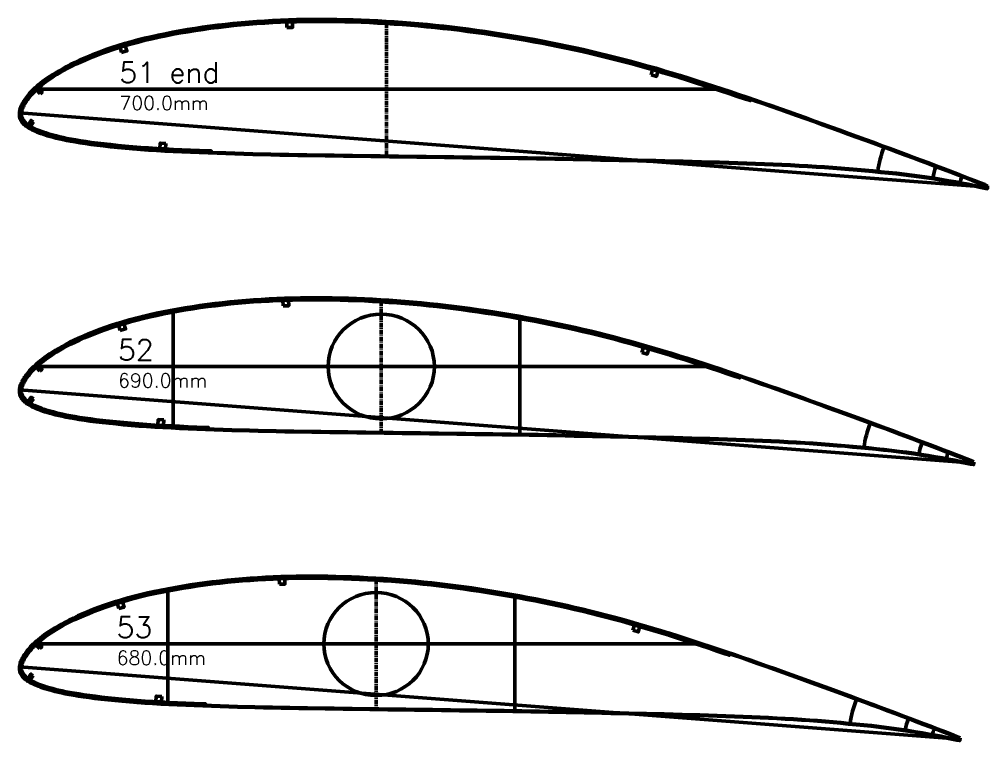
# Model space of a CAD drawing. Header units: metres. Extents: x -3 to 1074, y -15727 to -22.
# Drawn here: x -2 to 696, y -10770 to -10250 of the extents above; entities that cross this region are included whole.
import ezdxf
from ezdxf.enums import TextEntityAlignment as Align

# ---------------------------------------------------------------- set-up
doc = ezdxf.new("R2010")
doc.units = ezdxf.units.M
doc.linetypes.add('CENTER', pattern=[5.08, 3.175, -0.635, 0.635, -0.635])
for name, color, linetype, lineweight in [('FoilLayer', 7, 'Continuous', 50), ('StringerLayer', 7, 'Continuous', 50), ('SubLayer', 7, 'Continuous', 50), ('TextLayer', 7, 'Continuous', 50)]:
    doc.layers.add(name, color=color, linetype=linetype, lineweight=lineweight)
doc.styles.add('MSゴシック', font='romans')

msp = doc.modelspace()

# ---------------------------------------------------------------- linework, layer by layer
at = {"layer": 'FoilLayer'}
for points in [[(695.93, -10369.66), (693.85, -10368.81), (690.5, -10367.52), (686.87, -10366.08), (682.91, -10364.54), (678.59, -10362.89), (673.94, -10361.12), (669.02, -10359.23), (663.87, -10357.27), (658.58, -10355.25), (653.23, -10353.23), (647.84, -10351.24), (642.38, -10349.17), (636.85, -10347.08), (631.22, -10344.98), (625.5, -10342.87), (619.69, -10340.74), (613.77, -10338.57), (607.75, -10336.37), (601.66, -10334.14), (595.53, -10331.9), (589.38, -10329.66), (583.22, -10327.42), (577.07, -10325.19), (570.92, -10322.97), (564.78, -10320.76), (558.64, -10318.56), (552.53, -10316.38), (546.44, -10314.23), (540.37, -10312.09), (534.3, -10309.98), (528.24, -10307.89), (522.2, -10305.83), (516.18, -10303.79), (510.16, -10301.78), (504.14, -10299.79), (498.13, -10297.83), (492.12, -10295.89), (486.12, -10293.97), (480.16, -10292.08), (474.24, -10290.23), (468.36, -10288.44), (462.51, -10286.68), (456.67, -10284.97), (450.84, -10283.31), (445.02, -10281.68), (439.21, -10280.1), (433.4, -10278.56), (427.6, -10277.07), (421.79, -10275.61), (415.97, -10274.2), (410.14, -10272.83), (404.3, -10271.5), (398.45, -10270.2), (392.58, -10268.95), (386.71, -10267.73), (380.83, -10266.55), (374.93, -10265.42), (369.02, -10264.31), (363.08, -10263.25), (357.14, -10262.22), (351.19, -10261.22), (345.24, -10260.26), (339.29, -10259.34), (333.34, -10258.46), (327.39, -10257.62), (321.45, -10256.82), (315.52, -10256.06), (309.58, -10255.35), (303.65, -10254.67), (297.72, -10254.04), (291.79, -10253.45), (285.87, -10252.9), (279.94, -10252.4), (274.02, -10251.94), (268.09, -10251.52), (262.15, -10251.14), (256.22, -10250.81), (250.29, -10250.52), (244.38, -10250.27), (238.46, -10250.06), (232.56, -10249.9), (226.67, -10249.78), (220.79, -10249.71), (214.93, -10249.67), (209.12, -10249.68), (203.33, -10249.75), (197.59, -10249.86), (191.86, -10250.04), (186.13, -10250.27), (180.41, -10250.55), (174.71, -10250.88), (169.02, -10251.26), (163.35, -10251.69), (157.7, -10252.18), (152.08, -10252.72), (146.49, -10253.31), (140.94, -10253.95), (135.42, -10254.65), (129.94, -10255.4), (124.51, -10256.2), (119.13, -10257.07), (113.78, -10257.99), (108.47, -10258.97), (103.23, -10259.99), (98.08, -10261.05), (93.04, -10262.16), (88.09, -10263.33), (83.25, -10264.55), (78.5, -10265.83), (73.85, -10267.17), (69.29, -10268.56), (64.85, -10270), (60.54, -10271.48), (56.35, -10272.99), (52.31, -10274.54), (48.43, -10276.1), (44.72, -10277.66), (41.2, -10279.21), (37.88, -10280.75), (34.76, -10282.27), (31.83, -10283.77), (29.1, -10285.25), (26.55, -10286.7), (24.17, -10288.11), (21.97, -10289.48), (19.93, -10290.8), (18.03, -10292.09), (16.28, -10293.34), (14.66, -10294.57), (13.16, -10295.76), (11.77, -10296.91), (10.48, -10298.03), (9.28, -10299.11), (8.17, -10300.17), (7.13, -10301.2), (6.18, -10302.2), (5.29, -10303.17), (4.46, -10304.13), (3.7, -10305.06), (2.99, -10305.96), (2.34, -10306.85), (1.74, -10307.72), (1.17, -10308.57), (0.65, -10309.4), (0.18, -10310.22), (-0.23, -10311.03), (-0.61, -10311.82), (-0.96, -10312.6), (-1.26, -10313.36), (-1.5, -10314.13), (-1.71, -10314.88), (-1.87, -10315.61), (-2, -10316.34), (-2.09, -10317.05), (-2.13, -10317.76), (-2.13, -10318.47), (-2.07, -10319.19), (-1.94, -10319.92), (-1.75, -10320.64), (-1.5, -10321.36), (-1.19, -10322.07), (-0.81, -10322.77), (-0.37, -10323.45), (0.13, -10324.12), (0.69, -10324.77), (1.3, -10325.4), (1.97, -10326.01), (2.7, -10326.61), (3.48, -10327.19), (4.32, -10327.75), (5.22, -10328.3), (6.18, -10328.83), (7.21, -10329.35), (8.3, -10329.87), (9.46, -10330.39), (10.69, -10330.91), (12.01, -10331.44), (13.41, -10331.97), (14.91, -10332.5), (16.52, -10333.03), (18.25, -10333.56), (20.11, -10334.1), (22.12, -10334.65), (24.28, -10335.21), (26.63, -10335.79), (29.16, -10336.36), (31.91, -10336.94), (34.89, -10337.52), (38.13, -10338.09), (41.65, -10338.66), (45.46, -10339.24), (49.55, -10339.83), (53.92, -10340.4), (58.57, -10340.95), (63.49, -10341.49), (68.67, -10342.01), (74.04, -10342.52), (79.57, -10343.02), (85.22, -10343.48), (90.96, -10343.9), (96.8, -10344.27), (102.76, -10344.61), (108.84, -10344.93), (115, -10345.22), (121.25, -10345.49), (127.57, -10345.75), (133.95, -10346), (140.36, -10346.24), (146.78, -10346.47), (153.19, -10346.68), (159.62, -10346.86), (166.09, -10347.03), (172.58, -10347.2), (179.08, -10347.35), (185.58, -10347.5), (192.07, -10347.63), (198.57, -10347.74), (205.1, -10347.84), (211.67, -10347.93), (218.24, -10348.03), (224.84, -10348.13), (231.44, -10348.22), (238.05, -10348.31), (244.68, -10348.4), (251.32, -10348.49), (257.96, -10348.58), (264.6, -10348.68), (271.24, -10348.78), (277.87, -10348.88), (284.51, -10348.96), (291.15, -10349.05), (297.78, -10349.14), (304.42, -10349.23), (311.06, -10349.33), (317.7, -10349.42), (324.34, -10349.51), (330.97, -10349.6), (337.61, -10349.68), (344.24, -10349.76), (350.86, -10349.86), (357.48, -10349.95), (364.09, -10350.05), (370.7, -10350.16), (377.31, -10350.27), (383.9, -10350.39), (390.49, -10350.52), (397.08, -10350.65), (403.69, -10350.8), (410.31, -10350.95), (416.93, -10351.09), (423.56, -10351.23), (430.19, -10351.37), (436.81, -10351.52), (443.42, -10351.67), (450.04, -10351.82), (456.66, -10351.98), (463.27, -10352.13), (469.87, -10352.28), (476.45, -10352.44), (483.02, -10352.61), (489.59, -10352.8), (496.16, -10352.98), (502.73, -10353.17), (509.26, -10353.36), (515.75, -10353.56), (522.19, -10353.77), (528.61, -10354), (535, -10354.25), (541.32, -10354.5), (547.57, -10354.78), (553.8, -10355.09), (560, -10355.44), (566.19, -10355.8), (572.32, -10356.15), (578.33, -10356.5), (584.22, -10356.91), (590.09, -10357.39), (595.97, -10357.87), (601.78, -10358.34), (607.51, -10358.84), (613.21, -10359.41), (618.9, -10359.98), (624.53, -10360.51), (630.08, -10361.08), (635.6, -10361.74), (641.15, -10362.46), (646.67, -10363.17), (652.05, -10363.89), (657.31, -10364.7), (662.55, -10365.57), (667.68, -10366.45), (672.65, -10367.31), (677.37, -10368.17), (681.84, -10369.02), (686.03, -10369.81), (689.92, -10370.57), (693.51, -10371.29), (695.72, -10371.75)], [(695.76, -10370.08), (693.68, -10369.23), (690.33, -10367.93), (686.71, -10366.5), (682.75, -10364.96), (678.43, -10363.31), (673.78, -10361.54), (668.86, -10359.65), (663.71, -10357.69), (658.42, -10355.67), (653.07, -10353.65), (647.68, -10351.66), (642.22, -10349.59), (636.69, -10347.5), (631.06, -10345.41), (625.35, -10343.29), (619.53, -10341.17), (613.61, -10338.99), (607.59, -10336.79), (601.51, -10334.56), (595.37, -10332.33), (589.22, -10330.08), (583.07, -10327.84), (576.92, -10325.61), (570.77, -10323.39), (564.62, -10321.18), (558.49, -10318.98), (552.38, -10316.8), (546.29, -10314.65), (540.22, -10312.52), (534.15, -10310.41), (528.1, -10308.32), (525.1, -10307.29), (524.76, -10308.29), (521.72, -10307.25), (515.7, -10305.21), (509.69, -10303.2), (503.68, -10301.21), (497.67, -10299.25), (491.66, -10297.31), (485.67, -10295.4), (479.71, -10293.51), (473.81, -10291.67), (467.93, -10289.87), (462.09, -10288.12), (456.26, -10286.42), (450.44, -10284.75), (444.63, -10283.13), (438.82, -10281.55), (433.03, -10280.01), (427.23, -10278.52), (421.43, -10277.07), (415.63, -10275.66), (409.81, -10274.29), (403.97, -10272.96), (398.13, -10271.67), (392.28, -10270.41), (386.42, -10269.2), (380.55, -10268.03), (374.66, -10266.89), (368.75, -10265.79), (362.83, -10264.73), (356.89, -10263.7), (350.95, -10262.7), (345.01, -10261.75), (339.07, -10260.83), (333.13, -10259.95), (327.19, -10259.11), (321.26, -10258.31), (315.34, -10257.55), (309.41, -10256.84), (303.49, -10256.16), (297.57, -10255.53), (291.66, -10254.94), (285.74, -10254.4), (279.83, -10253.89), (273.91, -10253.43), (267.99, -10253.02), (262.07, -10252.64), (256.15, -10252.31), (250.23, -10252.02), (244.32, -10251.77), (238.42, -10251.56), (232.53, -10251.4), (226.65, -10251.28), (220.78, -10251.21), (214.94, -10251.17), (209.13, -10251.18), (203.36, -10251.25), (197.63, -10251.36), (191.92, -10251.53), (186.2, -10251.76), (180.5, -10252.04), (174.81, -10252.37), (169.14, -10252.75), (163.48, -10253.19), (157.84, -10253.67), (152.24, -10254.21), (146.66, -10254.8), (141.12, -10255.44), (135.62, -10256.13), (130.16, -10256.88), (124.75, -10257.68), (119.38, -10258.55), (114.05, -10259.47), (108.76, -10260.44), (103.54, -10261.46), (98.41, -10262.52), (93.38, -10263.62), (88.46, -10264.78), (83.64, -10266), (78.91, -10267.28), (74.28, -10268.61), (69.76, -10269.99), (65.34, -10271.42), (61.05, -10272.89), (56.89, -10274.4), (52.87, -10275.93), (49.01, -10277.48), (45.32, -10279.03), (41.83, -10280.57), (38.54, -10282.09), (35.44, -10283.6), (32.55, -10285.09), (29.84, -10286.56), (27.31, -10287.99), (24.96, -10289.38), (22.79, -10290.73), (20.77, -10292.04), (18.91, -10293.31), (17.19, -10294.54), (15.6, -10295.74), (14.12, -10296.91), (12.75, -10298.04), (11.49, -10299.14), (10.31, -10300.2), (9.22, -10301.23), (8.22, -10302.23), (7.29, -10303.21), (6.42, -10304.15), (5.62, -10305.08), (4.88, -10305.98), (4.2, -10306.85), (3.57, -10307.71), (2.99, -10308.55), (2.44, -10309.37), (1.95, -10310.14), (1.52, -10310.9), (1.12, -10311.68), (0.76, -10312.44), (0.44, -10313.14), (0.17, -10313.82), (-0.06, -10314.52), (-0.24, -10315.21), (-0.4, -10315.87), (-0.51, -10316.52), (-0.59, -10317.17), (-0.63, -10317.75), (-0.64, -10318.34), (-0.59, -10318.94), (-0.49, -10319.54), (-0.33, -10320.15), (-0.13, -10320.76), (0.13, -10321.36), (0.45, -10321.96), (0.82, -10322.55), (1.26, -10323.14), (1.76, -10323.72), (2.32, -10324.29), (2.93, -10324.85), (3.59, -10325.4), (4.31, -10325.94), (5.1, -10326.47), (5.95, -10326.98), (6.86, -10327.49), (7.85, -10328), (8.91, -10328.5), (10.04, -10329.01), (11.25, -10329.52), (12.54, -10330.03), (13.91, -10330.55), (15.38, -10331.08), (16.96, -10331.6), (18.67, -10332.12), (20.51, -10332.66), (22.49, -10333.2), (24.64, -10333.76), (26.96, -10334.32), (29.47, -10334.9), (32.19, -10335.47), (35.15, -10336.04), (38.37, -10336.61), (41.88, -10337.18), (45.67, -10337.76), (49.74, -10338.34), (54.1, -10338.91), (58.74, -10339.46), (63.65, -10340), (68.81, -10340.52), (74.18, -10341.03), (79.7, -10341.52), (85.33, -10341.98), (91.05, -10342.4), (96.88, -10342.78), (102.84, -10343.11), (108.91, -10343.43), (115.07, -10343.72), (121.31, -10344), (127.63, -10344.25), (134.01, -10344.5), (136.15, -10344.58), (136.11, -10345.63), (140.38, -10345.79), (146.79, -10346.02), (153.21, -10346.23), (159.64, -10346.41), (166.1, -10346.58), (172.59, -10346.75), (179.09, -10346.9), (185.59, -10347.05), (192.07, -10347.18), (198.58, -10347.29), (205.11, -10347.39), (211.67, -10347.48), (218.25, -10347.58), (224.84, -10347.68), (231.44, -10347.77), (238.06, -10347.86), (244.69, -10347.95), (251.33, -10348.04), (257.97, -10348.13), (264.61, -10348.23), (271.25, -10348.33), (277.88, -10348.43), (284.51, -10348.51), (291.15, -10348.6), (297.79, -10348.69), (304.43, -10348.78), (311.07, -10348.88), (317.71, -10348.97), (324.34, -10349.06), (330.98, -10349.15), (337.62, -10349.23), (344.25, -10349.31), (350.87, -10349.41), (357.48, -10349.5), (364.1, -10349.6), (370.71, -10349.71), (377.31, -10349.82), (383.91, -10349.94), (390.5, -10350.07), (397.09, -10350.2), (403.7, -10350.35), (410.32, -10350.5), (416.94, -10350.64), (423.57, -10350.78), (430.2, -10350.92), (436.82, -10351.07), (443.44, -10351.22), (450.05, -10351.37), (456.67, -10351.53), (463.28, -10351.68), (469.88, -10351.83), (476.46, -10351.99), (483.03, -10352.16), (489.6, -10352.35), (496.18, -10352.53), (502.74, -10352.72), (509.28, -10352.91), (515.77, -10353.11), (522.21, -10353.32), (528.63, -10353.55), (535.01, -10353.8), (541.34, -10354.05), (547.6, -10354.33), (553.82, -10354.64), (560.03, -10354.99), (566.21, -10355.35), (572.35, -10355.7), (578.36, -10356.05), (584.26, -10356.47), (590.13, -10356.94), (596, -10357.43), (601.82, -10357.89), (607.55, -10358.39), (613.26, -10358.96), (618.95, -10359.53), (624.58, -10360.07), (630.13, -10360.63), (635.65, -10361.3), (641.21, -10362.01), (646.73, -10362.72), (652.12, -10363.44), (657.39, -10364.26), (662.62, -10365.13), (667.76, -10366.01), (672.73, -10366.87), (677.45, -10367.73), (681.92, -10368.58), (686.12, -10369.37), (690.01, -10370.13), (693.6, -10370.85), (695.82, -10371.31)], [(685.99, -10568.67), (683.93, -10567.83), (680.63, -10566.55), (677.06, -10565.14), (673.15, -10563.62), (668.89, -10561.99), (664.31, -10560.25), (659.46, -10558.39), (654.39, -10556.45), (649.17, -10554.46), (643.9, -10552.47), (638.59, -10550.51), (633.2, -10548.47), (627.75, -10546.4), (622.2, -10544.34), (616.57, -10542.26), (610.84, -10540.16), (605, -10538.02), (599.06, -10535.85), (593.06, -10533.65), (587.02, -10531.45), (580.96, -10529.24), (574.89, -10527.03), (568.83, -10524.83), (562.77, -10522.64), (556.71, -10520.46), (550.66, -10518.3), (544.64, -10516.15), (538.64, -10514.02), (532.65, -10511.92), (526.67, -10509.84), (520.7, -10507.78), (514.74, -10505.74), (508.8, -10503.73), (502.87, -10501.75), (496.94, -10499.79), (491.01, -10497.86), (485.09, -10495.94), (479.18, -10494.05), (473.3, -10492.19), (467.47, -10490.37), (461.67, -10488.6), (455.9, -10486.87), (450.14, -10485.19), (444.4, -10483.55), (438.66, -10481.94), (432.93, -10480.38), (427.21, -10478.87), (421.49, -10477.39), (415.76, -10475.96), (410.03, -10474.57), (404.28, -10473.22), (398.52, -10471.9), (392.75, -10470.63), (386.97, -10469.39), (381.19, -10468.19), (375.39, -10467.03), (369.58, -10465.91), (363.75, -10464.82), (357.9, -10463.77), (352.04, -10462.76), (346.17, -10461.78), (340.31, -10460.83), (334.44, -10459.92), (328.58, -10459.06), (322.72, -10458.23), (316.86, -10457.44), (311.01, -10456.69), (305.16, -10455.99), (299.31, -10455.32), (293.47, -10454.7), (287.63, -10454.11), (281.78, -10453.58), (275.94, -10453.08), (270.1, -10452.62), (264.26, -10452.21), (258.41, -10451.84), (252.56, -10451.51), (246.72, -10451.22), (240.88, -10450.98), (235.06, -10450.77), (229.24, -10450.62), (223.43, -10450.5), (217.63, -10450.42), (211.86, -10450.39), (206.13, -10450.4), (200.43, -10450.46), (194.76, -10450.58), (189.11, -10450.75), (183.47, -10450.98), (177.84, -10451.25), (172.21, -10451.58), (166.61, -10451.96), (161.02, -10452.38), (155.45, -10452.86), (149.91, -10453.39), (144.4, -10453.97), (138.92, -10454.61), (133.48, -10455.29), (128.08, -10456.03), (122.73, -10456.83), (117.42, -10457.68), (112.15, -10458.59), (106.92, -10459.56), (101.76, -10460.56), (96.68, -10461.61), (91.71, -10462.7), (86.84, -10463.85), (82.06, -10465.06), (77.38, -10466.32), (72.79, -10467.64), (68.3, -10469.01), (63.93, -10470.43), (59.67, -10471.89), (55.55, -10473.38), (51.56, -10474.9), (47.73, -10476.44), (44.08, -10477.97), (40.61, -10479.5), (37.34, -10481.02), (34.26, -10482.52), (31.38, -10484.01), (28.68, -10485.46), (26.17, -10486.89), (23.83, -10488.28), (21.66, -10489.63), (19.64, -10490.93), (17.78, -10492.2), (16.05, -10493.44), (14.46, -10494.64), (12.98, -10495.82), (11.6, -10496.95), (10.33, -10498.06), (9.15, -10499.13), (8.05, -10500.17), (7.03, -10501.18), (6.09, -10502.17), (5.21, -10503.13), (4.4, -10504.07), (3.65, -10504.98), (2.95, -10505.88), (2.3, -10506.75), (1.71, -10507.61), (1.16, -10508.45), (0.64, -10509.27), (0.18, -10510.07), (-0.23, -10510.87), (-0.6, -10511.65), (-0.95, -10512.42), (-1.24, -10513.17), (-1.48, -10513.92), (-1.68, -10514.66), (-1.85, -10515.39), (-1.97, -10516.1), (-2.06, -10516.81), (-2.1, -10517.5), (-2.1, -10518.21), (-2.04, -10518.92), (-1.91, -10519.64), (-1.73, -10520.35), (-1.48, -10521.06), (-1.17, -10521.76), (-0.8, -10522.45), (-0.37, -10523.12), (0.13, -10523.77), (0.68, -10524.41), (1.28, -10525.03), (1.94, -10525.64), (2.66, -10526.23), (3.43, -10526.8), (4.26, -10527.35), (5.15, -10527.89), (6.09, -10528.42), (7.11, -10528.93), (8.18, -10529.44), (9.32, -10529.96), (10.54, -10530.47), (11.84, -10530.99), (13.22, -10531.51), (14.7, -10532.04), (16.28, -10532.56), (17.99, -10533.08), (19.82, -10533.61), (21.8, -10534.16), (23.94, -10534.71), (26.25, -10535.27), (28.74, -10535.84), (31.45, -10536.41), (34.39, -10536.98), (37.59, -10537.54), (41.06, -10538.11), (44.81, -10538.68), (48.84, -10539.26), (53.15, -10539.82), (57.74, -10540.37), (62.59, -10540.9), (67.68, -10541.41), (72.99, -10541.91), (78.44, -10542.4), (84, -10542.86), (89.66, -10543.27), (95.42, -10543.64), (101.3, -10543.97), (107.29, -10544.29), (113.36, -10544.58), (119.52, -10544.84), (125.75, -10545.1), (132.04, -10545.34), (138.36, -10545.58), (144.68, -10545.8), (151.01, -10546.01), (157.34, -10546.19), (163.71, -10546.36), (170.11, -10546.52), (176.52, -10546.67), (182.92, -10546.82), (189.32, -10546.95), (195.73, -10547.06), (202.17, -10547.15), (208.64, -10547.24), (215.13, -10547.34), (221.62, -10547.44), (228.13, -10547.54), (234.65, -10547.62), (241.19, -10547.71), (247.73, -10547.8), (254.27, -10547.89), (260.82, -10547.99), (267.36, -10548.08), (273.9, -10548.18), (280.44, -10548.26), (286.99, -10548.35), (293.53, -10548.44), (300.07, -10548.53), (306.62, -10548.62), (313.16, -10548.71), (319.7, -10548.8), (326.25, -10548.89), (332.79, -10548.97), (339.32, -10549.05), (345.85, -10549.14), (352.37, -10549.24), (358.89, -10549.34), (365.41, -10549.44), (371.92, -10549.55), (378.42, -10549.67), (384.91, -10549.79), (391.41, -10549.93), (397.92, -10550.07), (404.45, -10550.22), (410.98, -10550.36), (417.51, -10550.5), (424.04, -10550.64), (430.57, -10550.78), (437.09, -10550.93), (443.61, -10551.08), (450.14, -10551.24), (456.65, -10551.39), (463.16, -10551.54), (469.64, -10551.69), (476.12, -10551.86), (482.59, -10552.04), (489.07, -10552.23), (495.55, -10552.41), (501.99, -10552.6), (508.39, -10552.79), (514.73, -10553), (521.06, -10553.23), (527.35, -10553.47), (533.59, -10553.72), (539.75, -10553.99), (545.88, -10554.31), (552, -10554.64), (558.1, -10555), (564.14, -10555.34), (570.07, -10555.69), (575.87, -10556.1), (581.66, -10556.57), (587.45, -10557.05), (593.18, -10557.5), (598.83, -10558), (604.45, -10558.56), (610.06, -10559.12), (615.61, -10559.65), (621.08, -10560.21), (626.52, -10560.86), (631.99, -10561.57), (637.44, -10562.27), (642.73, -10562.97), (647.92, -10563.78), (653.08, -10564.63), (658.15, -10565.5), (663.04, -10566.35), (667.69, -10567.2), (672.1, -10568.03), (676.23, -10568.81), (680.07, -10569.56), (683.6, -10570.27), (685.78, -10570.73)], [(685.82, -10569.08), (683.77, -10568.25), (680.47, -10566.97), (676.89, -10565.56), (672.99, -10564.04), (668.73, -10562.41), (664.15, -10560.67), (659.3, -10558.81), (654.23, -10556.87), (649.01, -10554.88), (643.74, -10552.89), (638.43, -10550.93), (633.04, -10548.89), (627.59, -10546.82), (622.05, -10544.76), (616.41, -10542.68), (610.68, -10540.58), (604.84, -10538.44), (598.91, -10536.27), (592.91, -10534.08), (586.87, -10531.87), (580.8, -10529.66), (574.74, -10527.45), (568.68, -10525.25), (562.61, -10523.06), (556.56, -10520.89), (550.51, -10518.72), (544.49, -10516.57), (538.49, -10514.45), (532.5, -10512.35), (526.52, -10510.27), (520.55, -10508.21), (517.6, -10507.2), (517.26, -10508.19), (514.26, -10507.16), (508.33, -10505.16), (502.4, -10503.17), (496.48, -10501.22), (490.55, -10499.28), (484.63, -10497.37), (478.72, -10495.48), (472.86, -10493.62), (467.03, -10491.81), (461.24, -10490.04), (455.48, -10488.31), (449.73, -10486.63), (444, -10484.99), (438.27, -10483.39), (432.55, -10481.83), (426.83, -10480.32), (421.12, -10478.85), (415.41, -10477.42), (409.68, -10476.03), (403.95, -10474.68), (398.2, -10473.37), (392.44, -10472.09), (386.67, -10470.86), (380.89, -10469.66), (375.11, -10468.5), (369.3, -10467.38), (363.48, -10466.3), (357.64, -10465.25), (351.79, -10464.24), (345.93, -10463.26), (340.08, -10462.31), (334.22, -10461.41), (328.37, -10460.54), (322.52, -10459.71), (316.67, -10458.93), (310.83, -10458.18), (304.99, -10457.48), (299.15, -10456.81), (293.32, -10456.19), (287.49, -10455.61), (281.66, -10455.07), (275.83, -10454.57), (270, -10454.12), (264.16, -10453.71), (258.32, -10453.34), (252.49, -10453.01), (246.66, -10452.72), (240.83, -10452.48), (235.02, -10452.27), (229.21, -10452.12), (223.41, -10452), (217.62, -10451.92), (211.87, -10451.89), (206.14, -10451.9), (200.46, -10451.96), (194.81, -10452.08), (189.17, -10452.25), (183.55, -10452.47), (177.92, -10452.75), (172.31, -10453.07), (166.72, -10453.45), (161.15, -10453.88), (155.59, -10454.36), (150.07, -10454.88), (144.57, -10455.46), (139.11, -10456.1), (133.69, -10456.78), (128.3, -10457.52), (122.97, -10458.31), (117.68, -10459.16), (112.43, -10460.07), (107.21, -10461.03), (102.06, -10462.03), (97.01, -10463.07), (92.05, -10464.16), (87.2, -10465.31), (82.45, -10466.51), (77.79, -10467.76), (73.23, -10469.08), (68.77, -10470.44), (64.41, -10471.85), (60.18, -10473.3), (56.08, -10474.78), (52.12, -10476.3), (48.32, -10477.82), (44.68, -10479.35), (41.24, -10480.86), (38, -10482.37), (34.95, -10483.86), (32.09, -10485.33), (29.42, -10486.77), (26.93, -10488.18), (24.62, -10489.55), (22.47, -10490.88), (20.49, -10492.17), (18.65, -10493.42), (16.95, -10494.64), (15.39, -10495.82), (13.93, -10496.97), (12.59, -10498.09), (11.34, -10499.17), (10.18, -10500.21), (9.11, -10501.23), (8.12, -10502.22), (7.2, -10503.17), (6.35, -10504.11), (5.56, -10505.02), (4.83, -10505.91), (4.16, -10506.77), (3.54, -10507.61), (2.96, -10508.44), (2.43, -10509.25), (1.95, -10510.01), (1.52, -10510.75), (1.13, -10511.52), (0.77, -10512.27), (0.45, -10512.96), (0.19, -10513.63), (-0.03, -10514.31), (-0.22, -10515), (-0.37, -10515.65), (-0.48, -10516.28), (-0.56, -10516.92), (-0.6, -10517.5), (-0.6, -10518.08), (-0.56, -10518.66), (-0.46, -10519.26), (-0.31, -10519.85), (-0.1, -10520.45), (0.15, -10521.05), (0.46, -10521.64), (0.83, -10522.22), (1.26, -10522.79), (1.75, -10523.36), (2.3, -10523.93), (2.9, -10524.48), (3.55, -10525.02), (4.26, -10525.55), (5.03, -10526.07), (5.87, -10526.58), (6.78, -10527.08), (7.75, -10527.58), (8.79, -10528.07), (9.91, -10528.57), (11.1, -10529.08), (12.37, -10529.59), (13.72, -10530.1), (15.17, -10530.61), (16.73, -10531.13), (18.41, -10531.64), (20.22, -10532.17), (22.18, -10532.7), (24.29, -10533.25), (26.58, -10533.81), (29.05, -10534.38), (31.74, -10534.94), (34.65, -10535.5), (37.83, -10536.06), (41.28, -10536.63), (45.02, -10537.2), (49.04, -10537.77), (53.33, -10538.33), (57.9, -10538.88), (62.74, -10539.4), (67.83, -10539.92), (73.12, -10540.42), (78.56, -10540.91), (84.11, -10541.36), (89.75, -10541.77), (95.5, -10542.14), (101.37, -10542.48), (107.36, -10542.79), (113.43, -10543.08), (119.58, -10543.35), (125.8, -10543.6), (132.09, -10543.84), (134.2, -10543.92), (134.17, -10544.97), (138.37, -10545.13), (144.7, -10545.35), (151.02, -10545.56), (157.35, -10545.74), (163.72, -10545.91), (170.12, -10546.07), (176.53, -10546.22), (182.93, -10546.37), (189.33, -10546.5), (195.74, -10546.61), (202.18, -10546.7), (208.65, -10546.79), (215.13, -10546.89), (221.63, -10546.99), (228.14, -10547.09), (234.66, -10547.17), (241.19, -10547.26), (247.74, -10547.35), (254.28, -10547.44), (260.83, -10547.54), (267.37, -10547.63), (273.91, -10547.73), (280.45, -10547.81), (286.99, -10547.9), (293.54, -10547.99), (300.08, -10548.08), (306.63, -10548.17), (313.17, -10548.26), (319.71, -10548.35), (326.25, -10548.44), (332.79, -10548.52), (339.33, -10548.6), (345.85, -10548.69), (352.38, -10548.79), (358.9, -10548.89), (365.41, -10548.99), (371.92, -10549.1), (378.43, -10549.22), (384.92, -10549.34), (391.42, -10549.48), (397.93, -10549.62), (404.46, -10549.77), (410.99, -10549.91), (417.52, -10550.05), (424.05, -10550.19), (430.58, -10550.33), (437.1, -10550.48), (443.63, -10550.63), (450.15, -10550.79), (456.66, -10550.94), (463.17, -10551.09), (469.65, -10551.24), (476.13, -10551.41), (482.6, -10551.59), (489.09, -10551.78), (495.56, -10551.96), (502, -10552.15), (508.4, -10552.34), (514.75, -10552.55), (521.08, -10552.78), (527.37, -10553.02), (533.61, -10553.27), (539.77, -10553.55), (545.91, -10553.86), (552.03, -10554.2), (558.13, -10554.55), (564.17, -10554.89), (570.1, -10555.25), (575.91, -10555.65), (581.7, -10556.12), (587.49, -10556.6), (593.22, -10557.06), (598.87, -10557.55), (604.5, -10558.12), (610.1, -10558.68), (615.66, -10559.2), (621.13, -10559.76), (626.57, -10560.42), (632.05, -10561.12), (637.49, -10561.82), (642.8, -10562.53), (648, -10563.33), (653.16, -10564.19), (658.22, -10565.06), (663.12, -10565.91), (667.78, -10566.76), (672.18, -10567.59), (676.32, -10568.37), (680.16, -10569.12), (683.69, -10569.83), (685.88, -10570.29)], [(676.05, -10767.67), (674.02, -10766.85), (670.77, -10765.59), (667.25, -10764.19), (663.4, -10762.7), (659.2, -10761.09), (654.69, -10759.37), (649.91, -10757.54), (644.91, -10755.63), (639.76, -10753.67), (634.57, -10751.71), (629.33, -10749.77), (624.02, -10747.77), (618.65, -10745.73), (613.19, -10743.7), (607.63, -10741.64), (601.98, -10739.58), (596.23, -10737.47), (590.38, -10735.33), (584.47, -10733.17), (578.51, -10730.99), (572.54, -10728.81), (566.56, -10726.64), (560.58, -10724.47), (554.61, -10722.31), (548.64, -10720.16), (542.68, -10718.03), (536.74, -10715.91), (530.83, -10713.82), (524.93, -10711.75), (519.03, -10709.7), (513.15, -10707.67), (507.28, -10705.66), (501.43, -10703.68), (495.58, -10701.72), (489.74, -10699.79), (483.9, -10697.89), (478.06, -10696), (472.23, -10694.14), (466.44, -10692.31), (460.69, -10690.51), (454.98, -10688.77), (449.29, -10687.06), (443.62, -10685.4), (437.96, -10683.78), (432.31, -10682.21), (426.66, -10680.67), (421.02, -10679.17), (415.38, -10677.72), (409.74, -10676.31), (404.09, -10674.94), (398.42, -10673.61), (392.75, -10672.31), (387.06, -10671.05), (381.37, -10669.83), (375.66, -10668.65), (369.95, -10667.51), (364.22, -10666.4), (358.47, -10665.33), (352.71, -10664.3), (346.94, -10663.3), (341.15, -10662.33), (335.37, -10661.4), (329.59, -10660.51), (323.81, -10659.65), (318.04, -10658.83), (312.27, -10658.06), (306.5, -10657.32), (300.74, -10656.62), (294.98, -10655.97), (289.22, -10655.35), (283.46, -10654.78), (277.7, -10654.25), (271.95, -10653.76), (266.19, -10653.31), (260.43, -10652.91), (254.66, -10652.54), (248.9, -10652.21), (243.14, -10651.93), (237.39, -10651.69), (231.65, -10651.49), (225.91, -10651.33), (220.19, -10651.22), (214.48, -10651.14), (208.79, -10651.11), (203.14, -10651.12), (197.52, -10651.18), (191.94, -10651.29), (186.37, -10651.46), (180.81, -10651.69), (175.26, -10651.96), (169.72, -10652.28), (164.19, -10652.65), (158.68, -10653.07), (153.2, -10653.55), (147.74, -10654.07), (142.31, -10654.64), (136.91, -10655.27), (131.55, -10655.94), (126.23, -10656.67), (120.95, -10657.45), (115.72, -10658.29), (110.53, -10659.19), (105.37, -10660.14), (100.28, -10661.13), (95.28, -10662.16), (90.38, -10663.24), (85.58, -10664.38), (80.87, -10665.57), (76.26, -10666.81), (71.74, -10668.11), (67.31, -10669.46), (63, -10670.86), (58.81, -10672.29), (54.74, -10673.77), (50.82, -10675.27), (47.04, -10676.78), (43.44, -10678.29), (40.02, -10679.8), (36.8, -10681.3), (33.76, -10682.78), (30.92, -10684.24), (28.27, -10685.68), (25.79, -10687.08), (23.48, -10688.45), (21.34, -10689.78), (19.36, -10691.06), (17.52, -10692.32), (15.82, -10693.53), (14.25, -10694.72), (12.79, -10695.88), (11.44, -10697), (10.18, -10698.08), (9.01, -10699.14), (7.93, -10700.16), (6.93, -10701.16), (6, -10702.13), (5.14, -10703.08), (4.34, -10704.01), (3.59, -10704.91), (2.91, -10705.79), (2.27, -10706.66), (1.69, -10707.5), (1.14, -10708.33), (0.63, -10709.13), (0.18, -10709.93), (-0.22, -10710.71), (-0.59, -10711.48), (-0.93, -10712.24), (-1.22, -10712.98), (-1.46, -10713.72), (-1.66, -10714.45), (-1.82, -10715.17), (-1.94, -10715.87), (-2.03, -10716.56), (-2.07, -10717.25), (-2.07, -10717.94), (-2.01, -10718.65), (-1.88, -10719.35), (-1.7, -10720.05), (-1.46, -10720.75), (-1.15, -10721.44), (-0.79, -10722.12), (-0.36, -10722.78), (0.12, -10723.43), (0.67, -10724.06), (1.27, -10724.67), (1.92, -10725.27), (2.62, -10725.85), (3.38, -10726.41), (4.2, -10726.96), (5.07, -10727.49), (6.01, -10728), (7, -10728.51), (8.06, -10729.02), (9.19, -10729.52), (10.39, -10730.03), (11.67, -10730.54), (13.03, -10731.05), (14.49, -10731.57), (16.05, -10732.09), (17.73, -10732.6), (19.54, -10733.13), (21.49, -10733.66), (23.59, -10734.21), (25.87, -10734.76), (28.33, -10735.33), (31, -10735.89), (33.89, -10736.44), (37.04, -10737), (40.46, -10737.56), (44.16, -10738.12), (48.13, -10738.69), (52.38, -10739.24), (56.9, -10739.78), (61.68, -10740.3), (66.7, -10740.81), (71.93, -10741.31), (77.3, -10741.79), (82.78, -10742.24), (88.36, -10742.64), (94.03, -10743.01), (99.83, -10743.34), (105.73, -10743.64), (111.72, -10743.93), (117.78, -10744.19), (123.92, -10744.44), (130.12, -10744.68), (136.35, -10744.92), (142.59, -10745.14), (148.82, -10745.34), (155.06, -10745.52), (161.34, -10745.69), (167.65, -10745.85), (173.96, -10746), (180.27, -10746.14), (186.58, -10746.27), (192.9, -10746.37), (199.24, -10746.47), (205.62, -10746.56), (212.01, -10746.65), (218.41, -10746.75), (224.82, -10746.85), (231.25, -10746.93), (237.69, -10747.02), (244.14, -10747.11), (250.59, -10747.2), (257.04, -10747.29), (263.49, -10747.39), (269.93, -10747.48), (276.38, -10747.56), (282.83, -10747.65), (289.28, -10747.73), (295.72, -10747.82), (302.17, -10747.92), (308.62, -10748.01), (315.07, -10748.1), (321.52, -10748.18), (327.96, -10748.26), (334.4, -10748.34), (340.84, -10748.43), (347.26, -10748.52), (353.69, -10748.62), (360.11, -10748.73), (366.53, -10748.84), (372.93, -10748.95), (379.33, -10749.07), (385.74, -10749.21), (392.16, -10749.35), (398.59, -10749.49), (405.02, -10749.63), (411.46, -10749.77), (417.9, -10749.91), (424.33, -10750.05), (430.76, -10750.19), (437.19, -10750.34), (443.61, -10750.49), (450.04, -10750.64), (456.44, -10750.79), (462.83, -10750.94), (469.22, -10751.11), (475.6, -10751.29), (481.99, -10751.47), (488.37, -10751.65), (494.71, -10751.84), (501.02, -10752.03), (507.27, -10752.24), (513.51, -10752.46), (519.71, -10752.7), (525.85, -10752.94), (531.93, -10753.21), (537.97, -10753.52), (544, -10753.85), (550.01, -10754.2), (555.97, -10754.54), (561.81, -10754.89), (567.53, -10755.29), (573.23, -10755.75), (578.94, -10756.22), (584.58, -10756.67), (590.15, -10757.16), (595.69, -10757.71), (601.22, -10758.27), (606.69, -10758.78), (612.08, -10759.34), (617.44, -10759.98), (622.83, -10760.67), (628.2, -10761.36), (633.42, -10762.06), (638.53, -10762.85), (643.62, -10763.7), (648.61, -10764.55), (653.43, -10765.39), (658.02, -10766.22), (662.36, -10767.05), (666.43, -10767.82), (670.21, -10768.55), (673.69, -10769.25), (675.85, -10769.7)], [(675.88, -10768.09), (673.86, -10767.27), (670.6, -10766), (667.08, -10764.61), (663.24, -10763.12), (659.04, -10761.51), (654.52, -10759.79), (649.75, -10757.96), (644.75, -10756.05), (639.6, -10754.09), (634.41, -10752.13), (629.17, -10750.19), (623.86, -10748.19), (618.49, -10746.15), (613.03, -10744.12), (607.48, -10742.07), (601.83, -10740), (596.07, -10737.89), (590.23, -10735.75), (584.32, -10733.59), (578.36, -10731.42), (572.38, -10729.24), (566.41, -10727.06), (560.43, -10724.89), (554.46, -10722.73), (548.49, -10720.59), (542.53, -10718.45), (536.59, -10716.34), (530.68, -10714.24), (524.78, -10712.17), (518.89, -10710.12), (513.01, -10708.09), (510.09, -10707.1), (509.75, -10708.09), (506.8, -10707.08), (500.95, -10705.1), (495.11, -10703.15), (489.27, -10701.22), (483.44, -10699.32), (477.6, -10697.43), (471.78, -10695.57), (466, -10693.74), (460.26, -10691.95), (454.55, -10690.2), (448.87, -10688.5), (443.21, -10686.84), (437.56, -10685.23), (431.91, -10683.65), (426.27, -10682.12), (420.64, -10680.63), (415.02, -10679.18), (409.38, -10677.77), (403.74, -10676.4), (398.09, -10675.07), (392.42, -10673.78), (386.75, -10672.52), (381.06, -10671.3), (375.37, -10670.12), (369.67, -10668.98), (363.95, -10667.88), (358.21, -10666.81), (352.45, -10665.78), (346.69, -10664.78), (340.92, -10663.81), (335.14, -10662.88), (329.37, -10661.99), (323.6, -10661.13), (317.84, -10660.32), (312.08, -10659.54), (306.32, -10658.81), (300.57, -10658.11), (294.82, -10657.46), (289.07, -10656.85), (283.32, -10656.27), (277.57, -10655.74), (271.83, -10655.25), (266.08, -10654.81), (260.33, -10654.4), (254.58, -10654.04), (248.83, -10653.71), (243.08, -10653.43), (237.34, -10653.19), (231.61, -10652.99), (225.88, -10652.83), (220.17, -10652.72), (214.47, -10652.64), (208.8, -10652.61), (203.16, -10652.62), (197.55, -10652.68), (191.99, -10652.79), (186.43, -10652.96), (180.89, -10653.18), (175.35, -10653.46), (169.82, -10653.78), (164.31, -10654.15), (158.81, -10654.57), (153.34, -10655.04), (147.89, -10655.56), (142.48, -10656.13), (137.1, -10656.75), (131.75, -10657.43), (126.45, -10658.16), (121.19, -10658.94), (115.98, -10659.77), (110.8, -10660.67), (105.66, -10661.62), (100.59, -10662.6), (95.6, -10663.63), (90.72, -10664.7), (85.94, -10665.83), (81.26, -10667.01), (76.67, -10668.25), (72.17, -10669.55), (67.78, -10670.89), (63.49, -10672.28), (59.32, -10673.7), (55.28, -10675.17), (51.37, -10676.66), (47.62, -10678.16), (44.04, -10679.67), (40.65, -10681.16), (37.45, -10682.64), (34.45, -10684.11), (31.64, -10685.56), (29.01, -10686.98), (26.55, -10688.37), (24.27, -10689.72), (22.16, -10691.03), (20.2, -10692.3), (18.39, -10693.54), (16.72, -10694.73), (15.18, -10695.9), (13.75, -10697.03), (12.42, -10698.13), (11.19, -10699.2), (10.05, -10700.23), (8.99, -10701.23), (8.01, -10702.2), (7.11, -10703.14), (6.27, -10704.06), (5.5, -10704.96), (4.78, -10705.83), (4.11, -10706.68), (3.5, -10707.51), (2.94, -10708.33), (2.41, -10709.13), (1.94, -10709.87), (1.52, -10710.61), (1.13, -10711.36), (0.77, -10712.1), (0.46, -10712.78), (0.2, -10713.44), (-0.01, -10714.11), (-0.19, -10714.78), (-0.34, -10715.43), (-0.46, -10716.05), (-0.53, -10716.68), (-0.57, -10717.24), (-0.57, -10717.82), (-0.53, -10718.39), (-0.43, -10718.97), (-0.28, -10719.56), (-0.08, -10720.15), (0.17, -10720.73), (0.47, -10721.31), (0.83, -10721.88), (1.26, -10722.45), (1.74, -10723.01), (2.28, -10723.57), (2.87, -10724.11), (3.51, -10724.64), (4.21, -10725.17), (4.97, -10725.68), (5.8, -10726.18), (6.69, -10726.67), (7.65, -10727.16), (8.67, -10727.65), (9.77, -10728.14), (10.95, -10728.64), (12.2, -10729.14), (13.53, -10729.64), (14.96, -10730.15), (16.49, -10730.65), (18.15, -10731.16), (19.93, -10731.68), (21.86, -10732.21), (23.95, -10732.75), (26.2, -10733.3), (28.64, -10733.86), (31.28, -10734.41), (34.15, -10734.97), (37.28, -10735.52), (40.69, -10736.07), (44.37, -10736.64), (48.33, -10737.2), (52.56, -10737.76), (57.06, -10738.29), (61.83, -10738.81), (66.85, -10739.32), (72.06, -10739.81), (77.42, -10740.29), (82.89, -10740.74), (88.45, -10741.15), (94.12, -10741.51), (99.91, -10741.84), (105.8, -10742.15), (111.78, -10742.43), (117.84, -10742.7), (123.98, -10742.94), (130.18, -10743.18), (132.26, -10743.26), (132.22, -10744.31), (136.37, -10744.47), (142.6, -10744.69), (148.83, -10744.89), (155.07, -10745.07), (161.35, -10745.24), (167.66, -10745.4), (173.97, -10745.55), (180.28, -10745.69), (186.59, -10745.82), (192.9, -10745.92), (199.25, -10746.02), (205.62, -10746.11), (212.01, -10746.2), (218.42, -10746.3), (224.83, -10746.4), (231.26, -10746.48), (237.7, -10746.57), (244.15, -10746.66), (250.6, -10746.75), (257.05, -10746.84), (263.5, -10746.94), (269.94, -10747.03), (276.38, -10747.11), (282.83, -10747.2), (289.28, -10747.28), (295.73, -10747.37), (302.18, -10747.47), (308.63, -10747.56), (315.08, -10747.65), (321.52, -10747.73), (327.97, -10747.81), (334.41, -10747.89), (340.84, -10747.98), (347.27, -10748.07), (353.69, -10748.17), (360.12, -10748.28), (366.53, -10748.39), (372.94, -10748.5), (379.34, -10748.62), (385.75, -10748.76), (392.17, -10748.9), (398.6, -10749.04), (405.03, -10749.18), (411.47, -10749.32), (417.91, -10749.46), (424.34, -10749.6), (430.77, -10749.74), (437.2, -10749.89), (443.62, -10750.04), (450.05, -10750.19), (456.45, -10750.34), (462.85, -10750.49), (469.23, -10750.66), (475.61, -10750.84), (482, -10751.02), (488.38, -10751.2), (494.73, -10751.39), (501.03, -10751.58), (507.29, -10751.79), (513.52, -10752.01), (519.73, -10752.25), (525.87, -10752.49), (531.95, -10752.76), (538, -10753.07), (544.03, -10753.4), (550.04, -10753.75), (555.99, -10754.09), (561.84, -10754.44), (567.57, -10754.84), (573.27, -10755.3), (578.97, -10755.77), (584.62, -10756.22), (590.19, -10756.71), (595.74, -10757.27), (601.26, -10757.82), (606.74, -10758.34), (612.13, -10758.89), (617.49, -10759.53), (622.89, -10760.23), (628.26, -10760.92), (633.49, -10761.62), (638.61, -10762.41), (643.69, -10763.25), (648.68, -10764.11), (653.51, -10764.95), (658.1, -10765.78), (662.44, -10766.6), (666.52, -10767.37), (670.3, -10768.11), (673.78, -10768.81), (675.94, -10769.26)]]:
    msp.add_lwpolyline(points, close=True, dxfattribs=at)
at = {"layer": 'StringerLayer'}
for points in [[(190.8, -10255.57), (194.8, -10255.45), (194.67, -10251.45), (190.68, -10251.57), (190.8, -10255.57)], [(71.61, -10273.61), (75.43, -10272.44), (74.26, -10268.61), (70.44, -10269.78), (71.61, -10273.61)], [(453.26, -10289.71), (457.1, -10290.83), (458.22, -10286.99), (454.38, -10285.87), (453.26, -10289.71)], [(12.81, -10303.33), (14.3, -10301.99), (11.61, -10299.03), (10.13, -10300.37), (12.81, -10303.33)], [(8.01, -10323.6), (6.35, -10322.49), (4.12, -10325.82), (5.78, -10326.93), (8.01, -10323.6)], [(103.42, -10339.14), (99.42, -10338.91), (99.2, -10342.91), (103.19, -10343.13), (103.42, -10339.14)], [(188.05, -10456.28), (192.04, -10456.16), (191.92, -10452.16), (187.92, -10452.29), (188.05, -10456.28)], [(70.58, -10474.07), (74.4, -10472.9), (73.24, -10469.07), (69.41, -10470.24), (70.58, -10474.07)], [(446.73, -10489.92), (450.57, -10491.04), (451.7, -10487.21), (447.86, -10486.08), (446.73, -10489.92)], [(12.67, -10503.35), (14.16, -10502.01), (11.47, -10499.05), (9.99, -10500.39), (12.67, -10503.35)], [(7.95, -10523.21), (6.29, -10522.1), (4.06, -10525.42), (5.73, -10526.53), (7.95, -10523.21)], [(101.97, -10538.5), (97.98, -10538.28), (97.75, -10542.27), (101.75, -10542.5), (101.97, -10538.5)], [(185.29, -10657), (189.29, -10656.88), (189.17, -10652.88), (185.17, -10653), (185.29, -10657)], [(69.55, -10674.53), (73.38, -10673.36), (72.21, -10669.53), (68.38, -10670.7), (69.55, -10674.53)], [(440.21, -10690.13), (444.05, -10691.26), (445.17, -10687.42), (441.33, -10686.3), (440.21, -10690.13)], [(12.53, -10703.37), (14.01, -10702.03), (11.33, -10699.07), (9.85, -10700.41), (12.53, -10703.37)], [(7.89, -10722.81), (6.23, -10721.7), (4, -10725.03), (5.67, -10726.14), (7.89, -10722.81)], [(100.53, -10737.87), (96.53, -10737.64), (96.31, -10741.63), (100.3, -10741.86), (100.53, -10737.87)]]:
    msp.add_lwpolyline(points, dxfattribs=at)
at = {"layer": 'SubLayer', "linetype": 'CENTER'}
for p, q in [((262.5, -10252.67), (262.5, -10348.2)), ((258.75, -10453.37), (258.75, -10547.51)), ((255, -10654.06), (255, -10746.81))]:
    msp.add_line(p, q, dxfattribs=at)
at = {"layer": 'SubLayer'}
for p, q in [((499.96, -10300), (10.53, -10300)), ((-2.08, -10317.01), (695.85, -10370.71)), ((108.75, -10460.75), (108.75, -10542.85)), ((358.75, -10465.45), (358.75, -10548.89)), ((492.75, -10500), (10.42, -10500)), ((-2.05, -10516.76), (685.91, -10569.7)), ((105, -10661.74), (105, -10742.1)), ((355, -10666.23), (355, -10748.2)), ((485.53, -10700), (10.3, -10700)), ((-2.03, -10716.52), (675.97, -10768.69))]:
    msp.add_line(p, q, dxfattribs=at)
for centre, radius, start, end in [((695.85, -10370.71), 80, 158.81246, 171.80342), ((695.85, -10370.71), 40, 158.10226, 170.49353), ((695.85, -10370.71), 20, 157.10677, 170.72162), ((685.91, -10569.7), 80, 158.83295, 171.83458), ((685.91, -10569.7), 40, 158.12735, 170.49436), ((685.91, -10569.7), 20, 157.15399, 170.6886), ((675.97, -10768.69), 80, 158.853, 171.86575), ((675.97, -10768.69), 40, 158.15405, 170.49519), ((675.97, -10768.69), 20, 157.20121, 170.65558)]:
    msp.add_arc(centre, radius, start, end, dxfattribs=at)
for centre, major_axis, ratio in [((258.75, -10500), (38.33, 0), 0.984658), ((255, -10700), (37.69, 0), 0.984399)]:
    msp.add_ellipse(centre, major_axis=major_axis, ratio=ratio, dxfattribs=at)

# ---------------------------------------------------------------- texts
at = {"layer": 'TextLayer', "style": 'MSゴシック'}
for s, p in [('51 end', (70, -10300)), ('52', (69, -10500)), ('53', (68, -10700))]:
    msp.add_text(s, height=15, dxfattribs=at).set_placement(p, align=Align.BOTTOM_LEFT)
for s, p in [('700.0mm', (70, -10305)), ('690.0mm', (69, -10505)), ('680.0mm', (68, -10705))]:
    msp.add_text(s, height=10, dxfattribs=at).set_placement(p, align=Align.TOP_LEFT)

doc.saveas('drawing.dxf')
